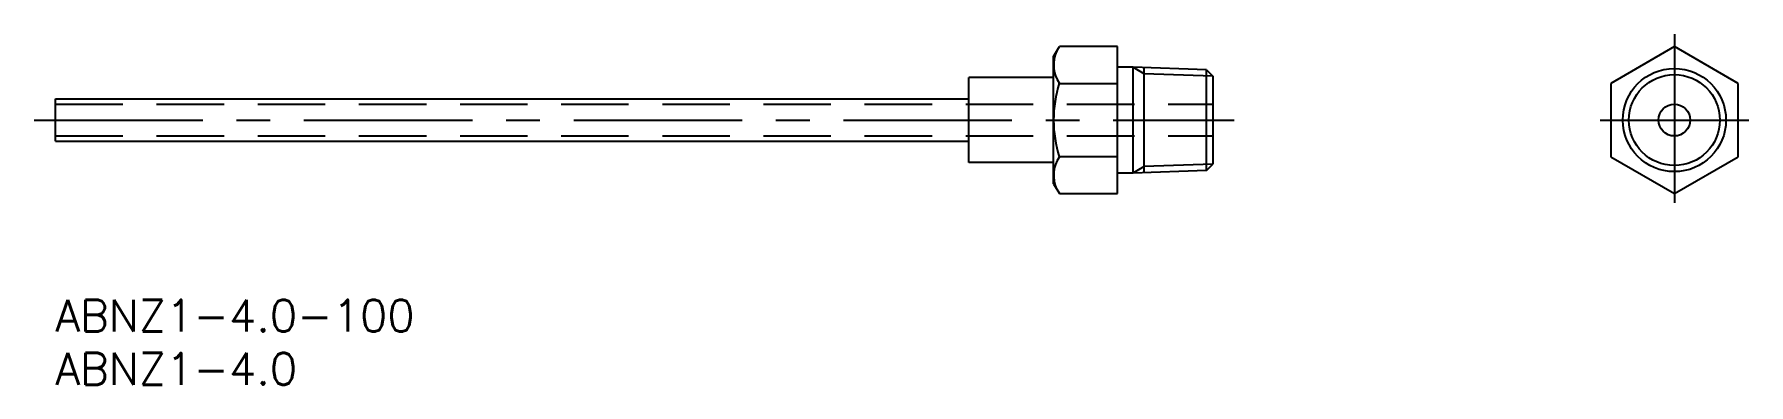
# Model space of a CAD drawing. Extents: x -2 to 159, y -8 to 25.
import ezdxf

# ---------------------------------------------------------------- set-up
doc = ezdxf.new("R2010")
doc.units = 0
doc.header["$LTSCALE"] = 0.5
doc.linetypes.add('CENTER', pattern=[50.8, 31.75, -6.35, 6.35, -6.35])
doc.linetypes.add('DASHED', pattern=[19.05, 12.7, -6.35])
for name, color, linetype in [('MSM_CENTER', 1, 'CENTER'), ('MSM_CONTINUOUS', 7, 'CONTINUOUS'), ('MSM_DASHED', 4, 'DASHED'), ('MSM_NARROW', 5, 'CONTINUOUS'), ('MSM_PART_NUMBER', 7, 'CONTINUOUS')]:
    doc.layers.add(name, color=color, linetype=linetype)
doc.styles.get("Standard").update_dxf_attribs({"font": 'txt.shx', "height": 3, "bigfont": 'bigfont.shx'})

# ---------------------------------------------------------------- blocks, each defined once
blk = doc.blocks.new('*U13')
at = {"layer": 'MSM_PART_NUMBER'}
blk.add_text('ABNZ1-4.0-100', height=3, dxfattribs=at).set_placement((0, -3))
blk = doc.blocks.new('*U14')
at = {"layer": 'MSM_PART_NUMBER'}
blk.add_text('ABNZ1-4.0', height=3, dxfattribs=at).set_placement((0, -8))

msp = doc.modelspace()

# ---------------------------------------------------------------- linework, layer by layer
at = {"layer": 'MSM_CENTER'}
for p, q in [((152.46, 25.01), (152.46, 8.85)), ((-2, 16.93), (111, 16.93)), ((145.46, 16.93), (159.46, 16.93))]:
    msp.add_line(p, q, dxfattribs=at)
at = {"layer": 'MSM_CONTINUOUS'}
for p, q in [((94, 22.93), (94.54, 23.86)), ((94, 10.93), (94, 22.93)), ((100, 23.86), (94.54, 23.86)), ((100, 10), (100, 23.86)), ((152.46, 23.86), (146.46, 20.39)), ((158.46, 20.39), (152.46, 23.86)), ((101.46, 21.92), (100, 21.92)), ((108.4, 21.67), (101.46, 21.92)), ((101.46, 21.92), (101.46, 11.94)), ((102.53, 11.98), (102.53, 21.88)), ((108.4, 21.67), (109, 21.07)), ((108.4, 12.18), (108.4, 21.67)), ((109, 21.07), (109, 12.78)), ((86, 12.93), (86, 20.93)), ((94, 20.93), (86, 20.93)), ((94.54, 20.39), (100, 20.39)), ((146.46, 20.39), (146.46, 13.46)), ((158.46, 13.46), (158.46, 20.39)), ((0, 14.93), (0, 18.93)), ((0, 18.93), (86, 18.93)), ((0, 14.93), (86, 14.93)), ((94, 12.93), (86, 12.93)), ((100, 13.46), (94.54, 13.46)), ((146.46, 13.46), (152.46, 10)), ((152.46, 10), (158.46, 13.46)), ((101.46, 11.94), (100, 11.94)), ((108.4, 12.18), (101.46, 11.94)), ((108.4, 12.18), (109, 12.78)), ((94, 10.93), (94.54, 10)), ((94.54, 10), (100, 10))]:
    msp.add_line(p, q, dxfattribs=at)
for radius in [4.86, 1.5]:
    msp.add_circle((152.46, 16.93), radius, dxfattribs=at)
for centre, radius, start, end in [((97.07, 22.12), 3.07, 154.3842, 214.3842), ((105.46, 16.93), 11.46, 162.412, 197.588), ((97.07, 11.73), 3.07, 145.6158, 205.6158)]:
    msp.add_arc(centre, radius, start, end, dxfattribs=at)
at = {"layer": 'MSM_DASHED'}
for p, q in [((0, 18.43), (109, 18.43)), ((0, 15.43), (109, 15.43))]:
    msp.add_line(p, q, dxfattribs=at)
at = {"layer": 'MSM_NARROW'}
for p, q in [((102.53, 21.3), (101.46, 21.92)), ((109, 21.07), (102.53, 21.3)), ((102.53, 12.56), (101.46, 11.94)), ((109, 12.78), (102.53, 12.56))]:
    msp.add_line(p, q, dxfattribs=at)
msp.add_circle((152.46, 16.93), 4.28, dxfattribs=at)

# ---------------------------------------------------------------- block references
at = {"layer": 'MSM_CONTINUOUS'}
for name in ['*U13', '*U14']:
    msp.add_blockref(name, (0, 0), dxfattribs=at)

doc.saveas('drawing.dxf')
